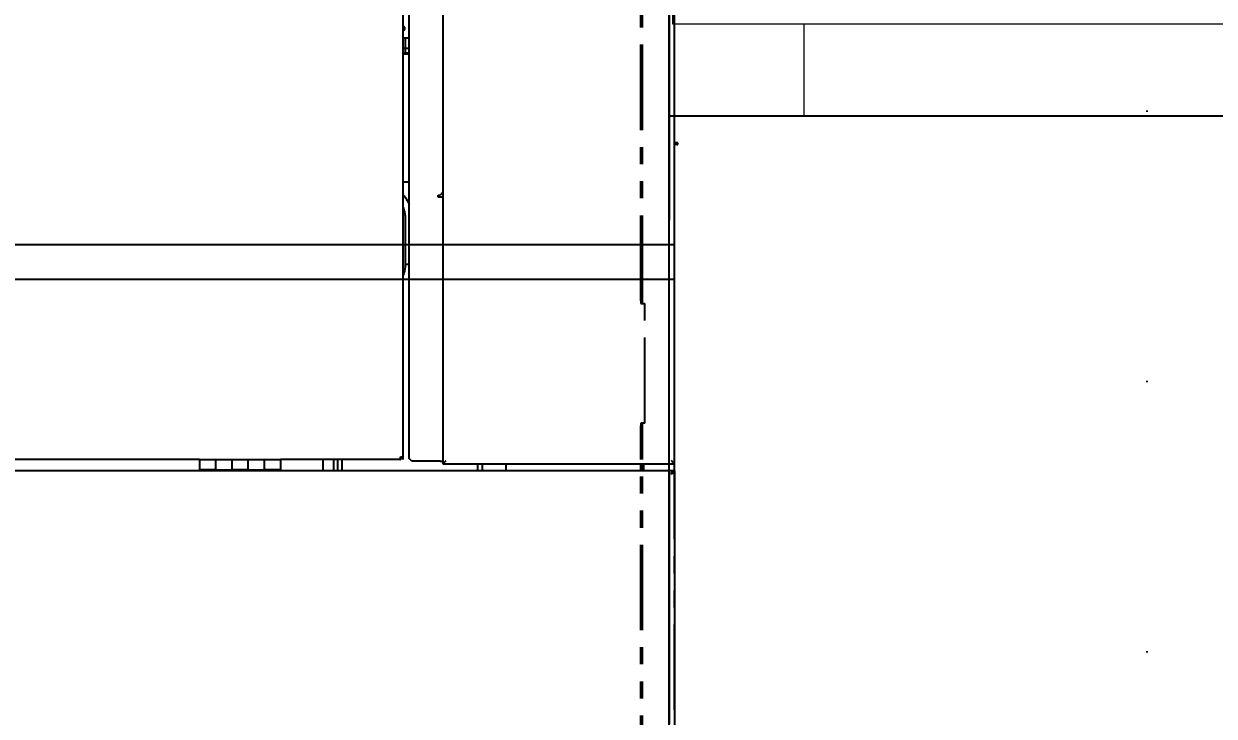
# Model space of a CAD drawing. Header units: centimetres. Extents: x 405564 to 502064, y 46284 to 60634.
# Drawn here: x 454866.3 to 454954.7, y 52603.6 to 52655.1 of the extents above; entities that cross this region are included whole.
import ezdxf
from ezdxf import colors
from ezdxf.entities.mleader import LeaderData, LeaderLine
from ezdxf.math import Vec2, Vec3
from ezdxf.xclip import XClip

# ---------------------------------------------------------------- set-up
doc = ezdxf.new("R2010")
doc.units = ezdxf.units.CM
doc.header["$XCLIPFRAME"] = 0
for name, pattern in [('3+1_3b$0$DASHED', [0.25, 0.125, -0.125]), ('ACAD_ISO07W100', [3, 0, -3]), ('DOT', [0.25, 0, -0.25]), ('SLD-2点鎖線', [12.7, 6.35, -1.27, 1.27, -1.27, 1.27, -1.27]), ('SLD-実線', [0])]:
    doc.linetypes.add(name, pattern=pattern)
for name, color, linetype in [('---___EB_draft03_cihazlar', 8, 'Continuous'), ('AS_DOS_TERAS_UST', 8, 'ACAD_ISO07W100'), ('AS_DUV', 8, 'Continuous'), ('AS_PYZ_BINA', 8, 'Continuous')]:
    doc.layers.add(name, color=color, linetype=linetype)
doc.layers.add('0-KRCN-MİMARİ-220526', color=8, linetype='Continuous', lineweight=9)
doc.layers.add('OL_Ic', color=8, linetype='Continuous', lineweight=9)
doc.styles.add('Normal_ITL', font='swissi.ttf')

# ---------------------------------------------------------------- blocks, each defined once
blk = doc.blocks.new('Conveyor1M')
at = {"layer": '---___EB_draft03_cihazlar', "linetype": 'Continuous', "lineweight": 15}
for p, q in [((276570.094, -40661.165), (276570.094, -40561.665)), ((276563.244, -40651.415), (276563.244, -40571.415)), ((276567.304, -40651.415), (276563.244, -40651.415)), ((276570.094, -40651.415), (276567.304, -40651.415)), ((276571.194, -40661.165), (276570.094, -40661.165))]:
    blk.add_line(p, q, dxfattribs=at)
at = {"layer": '---___EB_draft03_cihazlar', "color": 1, "linetype": '3+1_3b$0$DASHED', "ltscale": 150}
blk.add_lwpolyline([(276488.244, -40561.415), (276724.244, -40561.415), (276724.244, -40661.415), (276488.244, -40661.415), (276488.244, -40561.415)], dxfattribs=at)
at = {"layer": '---___EB_draft03_cihazlar', "color": 1}
blk.add_lwpolyline([(276563.244, -40561.415), (276649.244, -40561.415), (276649.244, -40661.415), (276563.244, -40661.415), (276563.244, -40561.415)], dxfattribs=at)
blk = doc.blocks.new('SMD Dizgi Makinesi')
at = {"layer": '---___EB_draft03_cihazlar', "linetype": 'SLD-2点鎖線'}
for p, q in [((275465.692, -39730.757), (275632.463, -39730.757)), ((275559.668, -39730.757), (275538.486, -39730.757)), ((275559.505, -39730.877), (275559.668, -39730.877)), ((275559.544, -39730.887), (275559.544, -39730.96)), ((275559.668, -39730.757), (275559.668, -39730.877)), ((275559.668, -39730.757), (275560.185, -39730.757)), ((275559.668, -39730.887), (275559.668, -39868.027)), ((275560.185, -39747.982), (275560.185, -39730.757)), ((275560.185, -39730.757), (275560.19, -39730.762)), ((275560.185, -39730.757), (275633.651, -39730.757)), ((275560.19, -39730.762), (275560.204, -39730.775)), ((275560.204, -39730.775), (275560.227, -39730.798)), ((275560.227, -39730.798), (275560.258, -39730.828)), ((275560.258, -39730.828), (275560.295, -39730.864)), ((275560.295, -39730.864), (275560.338, -39730.906)), ((275560.338, -39730.906), (275560.385, -39730.951)), ((275583.95, -39730.587), (275583.95, -39730.507)), ((275583.95, -39730.507), (275584.074, -39730.507)), ((275583.95, -39730.517), (275584.074, -39730.517)), ((275583.95, -39730.587), (275583.95, -39730.757)), ((275584.074, -39730.637), (275583.95, -39730.637)), ((275584.074, -39730.507), (275584.074, -39730.757)), ((275560.385, -39730.951), (275560.433, -39730.997)), ((275535.128, -39733.141), (275563.027, -39733.141)), ((275535.128, -39733.261), (275563.027, -39733.261)), ((275559.668, -39733.04), (275560.185, -39733.04)), ((275559.668, -39733.141), (275560.185, -39733.141)), ((275559.668, -39733.261), (275560.185, -39733.261)), ((275563.027, -39733.141), (275563.233, -39733.141)), ((275563.027, -39733.261), (275563.027, -39733.141)), ((275563.233, -39733.261), (275563.027, -39733.261)), ((275563.233, -39732.96), (275563.233, -39733.04)), ((275563.233, -39732.96), (275572.119, -39732.96)), ((275563.233, -39733.04), (275563.233, -39733.141)), ((275563.233, -39733.141), (275563.233, -39733.261)), ((275572.119, -39733.04), (275572.119, -39732.96)), ((275572.119, -39733.141), (275572.119, -39733.04)), ((275572.119, -39733.141), (275572.326, -39733.141)), ((275572.119, -39733.261), (275572.119, -39733.141)), ((275572.326, -39733.261), (275572.119, -39733.261)), ((275572.326, -39733.141), (275632.256, -39733.141)), ((275572.326, -39733.141), (275572.326, -39733.261)), ((275572.326, -39733.261), (275632.256, -39733.261)), ((275559.668, -39743.275), (275560.185, -39743.275)), ((275559.668, -39745.028), (275560.185, -39745.028)), ((275559.668, -39745.378), (275560.185, -39745.378)), ((275560.185, -39747.982), (275560.19, -39747.978)), ((275633.651, -39747.982), (275560.185, -39747.982)), ((275560.19, -39747.978), (275560.204, -39747.964)), ((275560.204, -39747.964), (275560.227, -39747.942)), ((275560.227, -39747.942), (275560.258, -39747.912)), ((275560.258, -39747.912), (275560.295, -39747.875)), ((275560.295, -39747.875), (275560.338, -39747.834)), ((275560.338, -39747.834), (275560.385, -39747.789)), ((275560.385, -39747.789), (275560.433, -39747.742)), ((275560.392, -39748.193), (275560.392, -39747.982)), ((275560.392, -39748.193), (275560.392, -39750.286)), ((275580.024, -39747.982), (275580.024, -39748.193)), ((275580.024, -39748.193), (275580.024, -39748.333)), ((275580.024, -39748.333), (275580.189, -39748.333)), ((275580.396, -39747.982), (275580.189, -39748.183)), ((275580.189, -39748.333), (275580.189, -39748.183)), ((275560.392, -39750.286), (275560.598, -39750.486)), ((275560.521, -39750.937), (275560.727, -39750.937)), ((275560.521, -39751.087), (275560.727, -39751.087)), ((275560.521, -39751.137), (275560.521, -39751.097)), ((275560.521, -39751.137), (275560.521, -39760.05)), ((275560.521, -39751.137), (275560.727, -39751.137)), ((275560.598, -39750.486), (275631.791, -39750.486)), ((275560.676, -39751.137), (275560.676, -39751.097)), ((275560.727, -39750.937), (275612.598, -39750.937)), ((275560.727, -39751.137), (275560.727, -39750.937)), ((275575.012, -39750.486), (275575.012, -39750.786)), ((275578.474, -39750.786), (275575.012, -39750.786)), ((275581.16, -39750.937), (275581.16, -39750.486)), ((275590.667, -39750.486), (275590.667, -39750.937)), ((275590.77, -39750.536), (275590.667, -39750.536)), ((275590.77, -39750.536), (275590.77, -39750.486)), ((275590.77, -39750.937), (275590.77, -39750.536)), ((275591.855, -39750.786), (275590.77, -39750.786)), ((275591.08, -39750.486), (275591.08, -39750.937)), ((275591.855, -39750.486), (275591.855, -39750.937)), ((275560.521, -39755.493), (275559.668, -39755.493)), ((275560.521, -39755.814), (275559.668, -39755.814)), ((275560.521, -39756.114), (275559.668, -39756.114)), ((275560.521, -39756.895), (275559.668, -39756.895)), ((275559.746, -39760.05), (275559.746, -39761.252)), ((275560.521, -39760.05), (275559.746, -39760.05)), ((275560.521, -39761.252), (275560.521, -39760.05)), ((275560.521, -39761.252), (275559.746, -39761.252)), ((275559.746, -39762.453), (275559.746, -39761.252)), ((275560.521, -39762.453), (275560.521, -39761.252)), ((275559.746, -39762.453), (275559.746, -39763.655)), ((275559.746, -39762.453), (275560.521, -39762.453)), ((275560.521, -39763.655), (275560.521, -39762.453)), ((275560.521, -39763.655), (275559.746, -39763.655)), ((275559.746, -39764.857), (275559.746, -39763.655)), ((275560.521, -39764.857), (275560.521, -39763.655)), ((275559.746, -39764.857), (275559.746, -39766.059)), ((275559.746, -39764.857), (275560.521, -39764.857)), ((275560.521, -39766.059), (275560.521, -39764.857)), ((275560.521, -39766.059), (275559.746, -39766.059)), ((275560.521, -39766.059), (275560.521, -39794.099))]:
    blk.add_line(p, q, dxfattribs=at)
at = {"layer": '---___EB_draft03_cihazlar', "linetype": 'SLD-実線'}
for p, q in [((275559.668, -39730.757), (275538.486, -39730.757)), ((275559.505, -39730.877), (275559.668, -39730.877)), ((275559.544, -39730.887), (275559.544, -39730.96)), ((275559.668, -39730.757), (275559.668, -39730.877)), ((275559.668, -39730.757), (275560.185, -39730.757)), ((275559.668, -39730.887), (275559.668, -39868.027)), ((275560.185, -39747.982), (275560.185, -39730.757)), ((275560.185, -39730.757), (275560.19, -39730.762)), ((275560.185, -39730.757), (275633.651, -39730.757)), ((275560.19, -39730.762), (275560.204, -39730.775)), ((275560.204, -39730.775), (275560.227, -39730.798)), ((275560.227, -39730.798), (275560.258, -39730.828)), ((275560.258, -39730.828), (275560.295, -39730.864)), ((275560.295, -39730.864), (275560.338, -39730.906)), ((275560.338, -39730.906), (275560.385, -39730.951)), ((275560.385, -39730.951), (275560.433, -39730.997)), ((275559.668, -39733.04), (275560.185, -39733.04)), ((275559.668, -39733.141), (275560.185, -39733.141)), ((275559.668, -39733.261), (275560.185, -39733.261)), ((275559.668, -39743.275), (275560.185, -39743.275)), ((275559.668, -39745.028), (275560.185, -39745.028)), ((275559.668, -39745.378), (275560.185, -39745.378)), ((275560.185, -39747.982), (275560.19, -39747.978)), ((275633.651, -39747.982), (275560.185, -39747.982)), ((275560.19, -39747.978), (275560.204, -39747.964)), ((275560.204, -39747.964), (275560.227, -39747.942)), ((275560.227, -39747.942), (275560.258, -39747.912)), ((275560.258, -39747.912), (275560.295, -39747.875)), ((275560.295, -39747.875), (275560.338, -39747.834)), ((275560.338, -39747.834), (275560.385, -39747.789)), ((275560.385, -39747.789), (275560.433, -39747.742)), ((275560.392, -39748.193), (275560.392, -39747.982)), ((275560.392, -39748.193), (275560.392, -39750.286)), ((275580.024, -39747.982), (275580.024, -39748.193)), ((275580.024, -39748.193), (275580.024, -39748.333)), ((275580.024, -39748.333), (275580.189, -39748.333)), ((275580.396, -39747.982), (275580.189, -39748.183)), ((275580.189, -39748.333), (275580.189, -39748.183)), ((275560.392, -39750.286), (275560.598, -39750.486)), ((275560.521, -39750.937), (275560.727, -39750.937)), ((275560.521, -39751.087), (275560.727, -39751.087)), ((275560.521, -39751.137), (275560.521, -39751.097)), ((275560.521, -39751.137), (275560.521, -39760.05)), ((275560.521, -39751.137), (275560.727, -39751.137)), ((275560.598, -39750.486), (275631.791, -39750.486)), ((275560.676, -39751.137), (275560.676, -39751.097)), ((275560.727, -39750.937), (275612.598, -39750.937)), ((275560.727, -39751.137), (275560.727, -39750.937)), ((275575.012, -39750.486), (275575.012, -39750.786)), ((275578.474, -39750.786), (275575.012, -39750.786)), ((275581.16, -39750.937), (275581.16, -39750.486)), ((275590.667, -39750.486), (275590.667, -39750.937)), ((275590.77, -39750.536), (275590.667, -39750.536)), ((275590.77, -39750.536), (275590.77, -39750.486)), ((275590.77, -39750.937), (275590.77, -39750.536)), ((275591.855, -39750.786), (275590.77, -39750.786)), ((275591.08, -39750.486), (275591.08, -39750.937)), ((275591.855, -39750.486), (275591.855, -39750.937)), ((275560.521, -39755.493), (275559.668, -39755.493)), ((275560.521, -39755.814), (275559.668, -39755.814)), ((275560.521, -39756.114), (275559.668, -39756.114)), ((275560.521, -39756.895), (275559.668, -39756.895)), ((275560.521, -39760.05), (275559.746, -39760.05)), ((275559.746, -39760.05), (275559.746, -39761.252)), ((275560.521, -39761.252), (275560.521, -39760.05)), ((275560.521, -39761.252), (275559.746, -39761.252)), ((275559.746, -39762.453), (275559.746, -39761.252)), ((275560.521, -39762.453), (275560.521, -39761.252)), ((275559.746, -39762.453), (275560.521, -39762.453)), ((275559.746, -39762.453), (275559.746, -39763.655)), ((275560.521, -39763.655), (275560.521, -39762.453)), ((275560.521, -39763.655), (275559.746, -39763.655)), ((275559.746, -39764.857), (275559.746, -39763.655)), ((275560.521, -39764.857), (275560.521, -39763.655)), ((275559.746, -39764.857), (275560.521, -39764.857)), ((275559.746, -39764.857), (275559.746, -39766.059)), ((275560.521, -39766.059), (275560.521, -39764.857)), ((275560.521, -39766.059), (275559.746, -39766.059)), ((275560.521, -39766.059), (275560.521, -39794.099))]:
    blk.add_line(p, q, dxfattribs=at)
at = {"layer": '---___EB_draft03_cihazlar'}
for p, q in [((275573.928, -39868.157), (275573.928, -39730.757)), ((275576.511, -39868.157), (275576.511, -39730.757))]:
    blk.add_line(p, q, dxfattribs=at)
at = {"layer": '---___EB_draft03_cihazlar', "color": 1, "linetype": '3+1_3b$0$DASHED', "ltscale": 150}
blk.add_lwpolyline([(275341.077, -39731.157), (275757.077, -39731.157), (275757.077, -39868.157), (275341.077, -39868.157), (275341.077, -39731.157)], dxfattribs=at)
at = {"layer": '---___EB_draft03_cihazlar', "color": 1}
blk.add_lwpolyline([(275426.077, -39731.157), (275672.077, -39731.157), (275672.077, -39868.157), (275426.077, -39868.157), (275426.077, -39731.157)], dxfattribs=at)
at = {"layer": '---___EB_draft03_cihazlar', "linetype": 'SLD-2点鎖線'}
for centre, major_axis, start_param, end_param in [((275575.012, -39752.789), (-2.067, 0), 4.712389, 5.10215), ((275578.474, -39752.789), (-2.067, 0), 4.322628, 4.712389), ((275578.474, -39752.789), (-2.583, 0), 3.974663, 4.309673), ((275592.578, -39750.987), (-0.17, 0), 3.449464, 5.975314)]:
    blk.add_ellipse(centre, major_axis=major_axis, ratio=0.969208, start_param=start_param, end_param=end_param, dxfattribs=at)
at = {"layer": '---___EB_draft03_cihazlar', "linetype": 'SLD-実線'}
for centre, major_axis, start_param, end_param in [((275575.012, -39752.789), (-2.067, 0), 4.712389, 5.10215), ((275578.474, -39752.789), (-2.067, 0), 4.322628, 4.712389), ((275578.474, -39752.789), (-2.583, 0), 3.974663, 4.309673), ((275592.578, -39750.987), (-0.17, 0), 3.449464, 5.975314)]:
    blk.add_ellipse(centre, major_axis=major_axis, ratio=0.969208, start_param=start_param, end_param=end_param, dxfattribs=at)
for points, knots in [([(275559.668, -39730.757), (275559.647, -39730.761), (275559.605, -39730.768), (275559.542, -39730.826), (275559.48, -39730.906), (275559.44, -39730.968), (275559.42, -39730.997)], [0, 0, 0, 0, 0.254644, 0.509537, 0.764433, 1, 1, 1, 1]), ([(275559.42, -39730.997), (275559.453, -39730.988), (275559.518, -39730.97), (275559.6, -39730.942), (275559.657, -39730.915), (275559.665, -39730.897), (275559.668, -39730.887)], [0, 0, 0, 0, 0.24999, 0.499993, 0.750007, 1, 1, 1, 1])]:
    blk.add_open_spline(points, degree=3, knots=knots, dxfattribs=at)
at = {"layer": '---___EB_draft03_cihazlar', "linetype": 'SLD-2点鎖線'}
for points, knots in [([(275559.668, -39730.757), (275559.647, -39730.761), (275559.605, -39730.768), (275559.542, -39730.826), (275559.48, -39730.906), (275559.44, -39730.968), (275559.42, -39730.997)], [0, 0, 0, 0, 0.254644, 0.509537, 0.764433, 1, 1, 1, 1]), ([(275559.42, -39730.997), (275559.453, -39730.988), (275559.518, -39730.97), (275559.6, -39730.942), (275559.657, -39730.915), (275559.665, -39730.897), (275559.668, -39730.887)], [0, 0, 0, 0, 0.24999, 0.499993, 0.750007, 1, 1, 1, 1])]:
    blk.add_open_spline(points, degree=3, knots=knots, dxfattribs=at)
blk = doc.blocks.new('A$Ca63a641c')
at = {"layer": 'AS_PYZ_BINA'}
ml = blk.add_multileader_mtext('Standard', dxfattribs=at)
ml.set_content('EST boyalı panel çit ve panel çit kapı (AS 51.101)', color=256, style='Normal_ITL')
ml.set_leader_properties()
ml.build(insert=Vec2(0, 0))
ml.multileader.update_dxf_attribs({"dogleg_length": 0.379, "arrow_head_size": 17.043, "scale": 75})
ctx = ml.context
ctx.base_point, ctx.scale, ctx.char_height, ctx.arrow_head_size, ctx.landing_gap_size, ctx.plane_origin = Vec3(140.513, 464.302), 75, 20, 17.043, 14.202, Vec3(92.505, 620.113)
notes = []
notes.append((ctx, [(0, (1, 1, 0), (112.109, 464.302), (1, 0), 28.404, [(0, [(68.504, 410)], 0, [])])]))
ctx.mtext.insert, ctx.mtext.width, ctx.mtext.flow_direction = Vec3(154.715, 477.513), 604.56338, 5
for ctx, leaders in notes:
    for number, flags, end, landing, length, lines in leaders:
        leader = LeaderData()
        leader.index, (leader.has_last_leader_line, leader.has_dogleg_vector, leader.attachment_direction) = number, flags
        leader.last_leader_point, leader.dogleg_vector, leader.dogleg_length = Vec3(end), Vec3(landing), length
        for number, points, colour, breaks in lines:
            line = LeaderLine()
            line.index, line.vertices, line.color, line.breaks = number, Vec3.list(points), colors.encode_raw_color(colour), breaks
            leader.lines.append(line)
        ctx.leaders.append(leader)
blk = doc.blocks.new('A$C85dec720')
at = {"layer": 'OL_Ic'}
blk.add_blockref('A$Ca63a641c', (5315.078, 5344.253, 28.4), dxfattribs=at)
blk = doc.blocks.new('A$C6A10300A')
at = {"layer": 'AS_DOS_TERAS_UST', "linetype": 'DOT', "ltscale": 80}
blk.add_line((16885.68, -7201.454), (16885.68, -8451.454), dxfattribs=at)
at = {"layer": '---___EB_draft03_cihazlar', "xscale": -1, "rotation": 270}
for name, p in [('SMD Dizgi Makinesi', (56581.337, -283571.821)), ('Conveyor1M', (57511.594, -284548.988))]:
    blk.add_blockref(name, p, dxfattribs=at)
at = {"layer": 'AS_DUV'}
ref = blk.add_blockref('A$C85dec720', (28900.964, -17748.984), dxfattribs=dict(at, rotation=105.0255580063709))
XClip(ref).set_block_clipping_path([(6220.3367769278, 6783.7313721173), (4126.4071464743, -1017.0000000052), (7354.8298234051, -1883.5969356479), (9448.7594538586, 5917.1344364745)])

msp = doc.modelspace()

# ---------------------------------------------------------------- block references
at = {"layer": '0-KRCN-MİMARİ-220526'}
msp.add_blockref('A$C6A10300A', (438064.066, 60634.016), dxfattribs=at)

doc.saveas('drawing.dxf')
